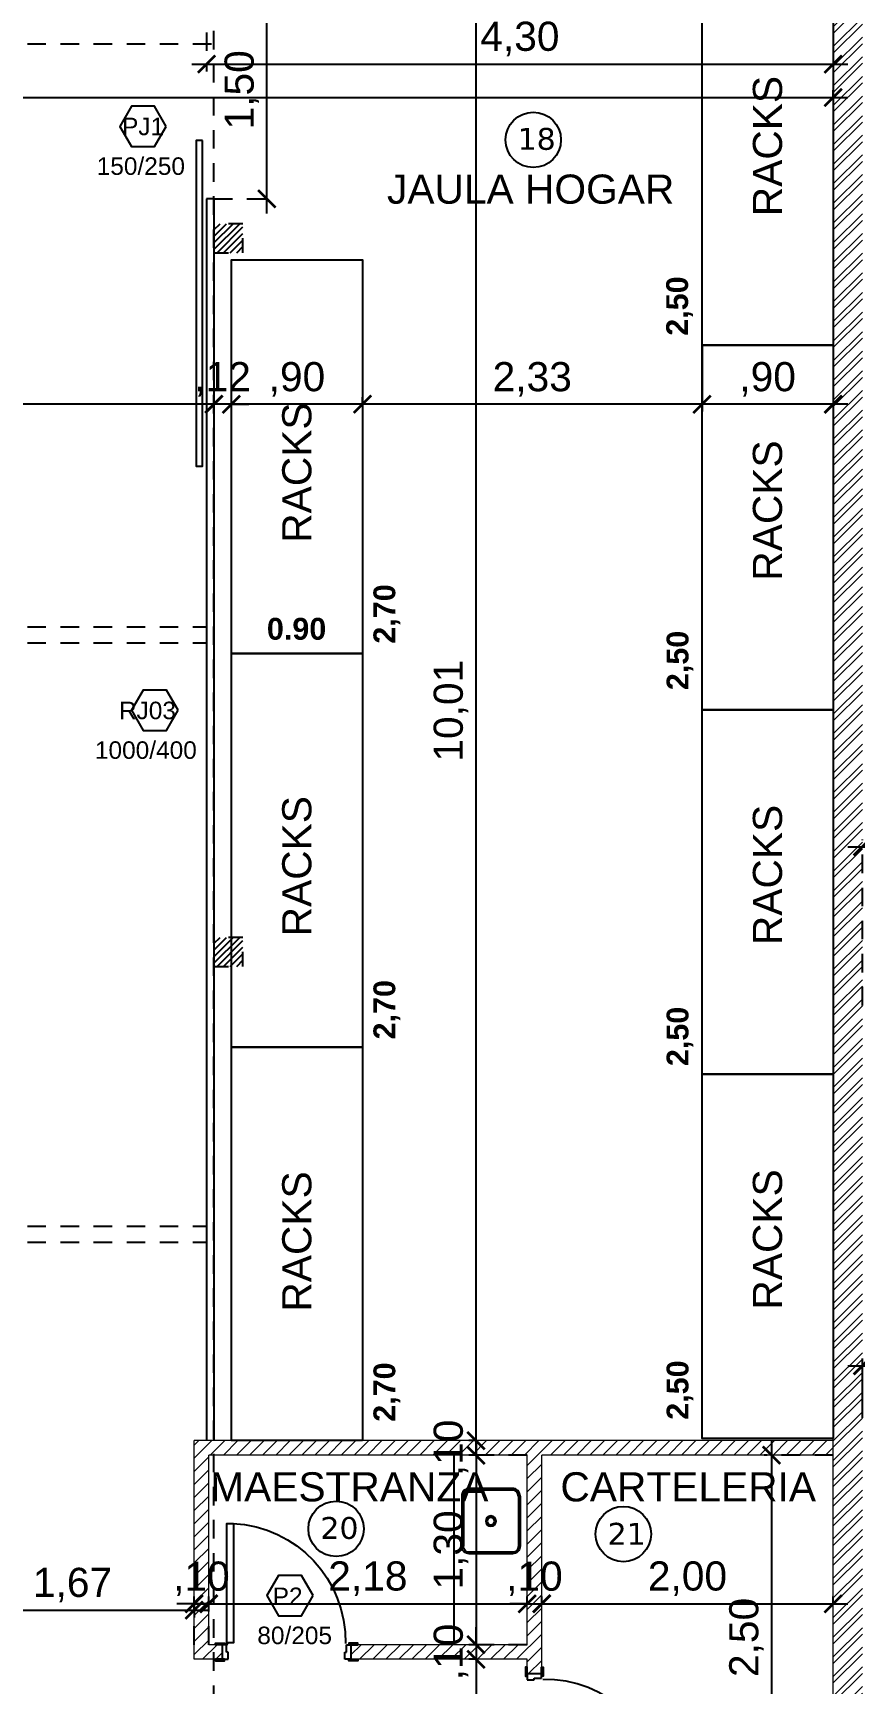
# Model space of a CAD drawing. Header units: metres. Extents: x 1093 to 1459, y -137 to 62.
# Drawn here: x 1274.66 to 1280.3, y -32.59 to -21.26 of the extents above; entities that cross this region are included whole.
import ezdxf

# ---------------------------------------------------------------- set-up
doc = ezdxf.new("R2010")
doc.units = ezdxf.units.M
doc.header["$LTSCALE"] = 0.508
doc.header["$PDMODE"] = 1
doc.header["$PDSIZE"] = -2
doc.linetypes.add('HIDDEN', pattern=[0.375, 0.25, -0.125])
doc.linetypes.add('HIDDEN2', pattern=[0.1875, 0.125, -0.0625])
doc.layers.get('0').update_dxf_attribs({"color": 9})
doc.layers.get('Defpoints').update_dxf_attribs({"color": 9})
for name, color, linetype in [('1-PROY', 9, 'HIDDEN'), ('2-Desig-Carp', 9, 'Continuous'), ('2-texto', 9, 'Continuous'), ('3-tabiques', 9, 'Continuous'), ('4-carpinterias', 9, 'Continuous'), ('7-artef', 9, 'Continuous'), ('7-equipamiento', 9, 'Continuous'), ('8-cota equipam.', 9, 'Continuous'), ('8-cotas-100', 9, 'Continuous'), ('9-Hatch', 9, 'Continuous'), ('arq carpinterias', 9, 'Continuous'), ('Estructura', 9, 'HIDDEN2')]:
    doc.layers.add(name, color=color, linetype=linetype)
doc.styles.add('Helvetica (bold)', font='')
doc.styles.add('swiss', font='swissel.ttf')
doc.styles.get('Helvetica (bold)').set_extended_font_data('Helvetica', bold=True)
doc.dimstyles.new('dim-100', dxfattribs={"dimtxt": 0.2, "dimasz": 0.12, "dimexe": 0.05, "dimexo": 0, "dimgap": 0.05, "dimtad": 1, "dimzin": 4, "dimtxsty": 'swiss', "dimblk": 'ARCHTICK', "dimcen": 0.5, "dimdle": 0.1, "dimclrd": 256, "dimclre": 252, "dimclrt": 256, "dimadec": 0, "dimazin": 0, "dimtfac": 1, "dimtix": 1, "dimtmove": 2, "dimatfit": 3, "dimldrblk": 'OPEN30', "dimfxl": 0.05, "dimtolj": 1, "dimtzin": 0, "dimarcsym": 0})

# ---------------------------------------------------------------- blocks, each defined once
blk = doc.blocks.new('_ARCHTICK')
at = {"color": 0, "linetype": 'ByBlock', "const_width": 0.15}
blk.add_lwpolyline([(-0.5, -0.5), (0.5, 0.5)], dxfattribs=at)
blk = doc.blocks.new('*D140')
at = {"layer": '8-cotas-100', "color": 252, "linetype": 'HIDDEN', "lineweight": -2, "transparency": 16777216}
for p, q in [((1280.354, -27.932), (1280.354, -26.793)), ((1301.974, -27.932), (1301.974, -26.793))]:
    blk.add_line(p, q, dxfattribs=at)
at = {"layer": '8-cotas-100', "linetype": 'Continuous', "lineweight": -2, "transparency": 16777216}
blk.add_line((1280.254, -26.843), (1302.074, -26.843), dxfattribs=at)
at = {"layer": 'Defpoints', "color": 0, "linetype": 'Continuous', "transparency": 16777216}
for p in [(1301.974, -26.843), (1280.354, -27.932), (1301.974, -27.932)]:
    blk.add_point(p, dxfattribs=at)
at = {"layer": '8-cotas-100', "linetype": 'Continuous', "lineweight": -2, "transparency": 16777216, "xscale": 0.12, "yscale": 0.12, "zscale": 0.12, "rotation": 180}
blk.add_blockref('_ARCHTICK', (1280.354, -26.843), dxfattribs=at)
at = {"layer": '8-cotas-100', "linetype": 'Continuous', "lineweight": -2, "transparency": 16777216, "xscale": 0.12, "yscale": 0.12, "zscale": 0.12}
blk.add_blockref('_ARCHTICK', (1301.974, -26.843), dxfattribs=at)
at = {"layer": '8-cotas-100', "linetype": 'Continuous', "lineweight": 0, "transparency": 16777216, "insert": (1291.164, -26.671), "char_height": 0.2, "attachment_point": 5, "style": 'swiss'}
blk.add_mtext('\\A1;21,62', dxfattribs=at)
blk = doc.blocks.new('_Open30')
at = {"color": 0, "linetype": 'ByBlock', "lineweight": -2}
for p, q in [((-1, 0.268), (0, 0)), ((0, 0), (-1, -0.268)), ((0, 0), (-1, 0))]:
    blk.add_line(p, q, dxfattribs=at)
blk = doc.blocks.new('P70 10CM')
at = {"color": 252}
blk.add_arc((374.863, -245.448), 0.81, 2.6514, 91.0609, dxfattribs=at)
at = {"layer": '4-carpinterias'}
for p, q in [((374.84, -244.6), (374.74, -244.6)), ((374.74, -244.6), (374.74, -244.642)), ((374.84, -244.63), (374.84, -244.6)), ((374.74, -244.642), (374.79, -244.642)), ((374.79, -244.642), (374.79, -244.63)), ((374.79, -244.63), (374.84, -244.63)), ((374.74, -245.484), (374.74, -245.442)), ((374.74, -245.442), (374.79, -245.442)), ((374.84, -245.484), (374.74, -245.484)), ((374.79, -245.442), (374.79, -245.454)), ((374.79, -245.454), (374.84, -245.454)), ((374.84, -245.454), (374.84, -245.484))]:
    blk.add_line(p, q, dxfattribs=at)
for points in [[(374.74, -244.615), (374.74, -244.554), (374.73, -244.554), (374.73, -244.615)], [(374.84, -244.615), (374.84, -244.554), (374.85, -244.554), (374.85, -244.615)], [(375.672, -245.406), (374.853, -245.406), (374.853, -245.451), (375.672, -245.451)], [(374.74, -245.469), (374.74, -245.53), (374.73, -245.53), (374.73, -245.469)], [(374.84, -245.469), (374.84, -245.53), (374.85, -245.53), (374.85, -245.469)]]:
    blk.add_lwpolyline(points, close=True, dxfattribs=at)
blk.add_circle((374.847, -245.452), 0.006, dxfattribs=at)
blk.add_arc((374.764, -245.447), 0.908, 359.7162, 0.2838, dxfattribs=at)
blk = doc.blocks.new('A$C13492753')
for p, q in [((0, 0.348), (0, 0.052)), ((0.011, 0.348), (0.011, 0.052)), ((0.396, 0.4), (0.052, 0.4)), ((0.396, 0.389), (0.052, 0.389)), ((0.437, 0.348), (0.437, 0.052)), ((0.448, 0.348), (0.448, 0.052)), ((0.396, 0.011), (0.052, 0.011)), ((0.396, 0), (0.052, 0))]:
    blk.add_line(p, q)
for centre, major_axis, start_param, end_param in [((0.052, 0.348), (0.037, -0.037), 2.356194, 3.926991), ((0.052, 0.348), (0.029, 0.029), 0.785398, 2.356194), ((0.224, 0.2), (-0.0249, -0.0249), 5.497787, 11.780972), ((0.224, 0.2), (-0.0178, -0.0178), 5.497787, 11.780972), ((0.052, 0.052), (0.037, 0.037), 2.356194, 3.926991), ((0.052, 0.052), (0.029, -0.029), 3.926991, 5.497787)]:
    blk.add_ellipse(centre, major_axis=major_axis, ratio=1, start_param=start_param, end_param=end_param)
at = {"extrusion": (0, 0, -1)}
for centre, major_axis, start_param, end_param in [((0.396, 0.348), (-0.037, -0.037), 2.356194, 3.926991), ((0.396, 0.348), (-0.029, 0.029), 0.785398, 2.356194), ((0.396, 0.052), (-0.029, -0.029), 3.926991, 5.497787), ((0.396, 0.052), (-0.037, 0.037), 2.356194, 3.926991)]:
    blk.add_ellipse(centre, major_axis=major_axis, ratio=1, start_param=start_param, end_param=end_param, dxfattribs=at)
blk = doc.blocks.new('*D334')
at = {"layer": '8-cotas-100', "linetype": 'Continuous', "lineweight": -2, "transparency": 16777216}
for p, q in [((1275.769, -32.036), (1275.649, -32.036)), ((1275.869, -32.036), (1275.769, -32.036)), ((1275.869, -32.036), (1275.989, -32.036))]:
    blk.add_line(p, q, dxfattribs=at)
at = {"layer": '8-cotas-100', "color": 252, "linetype": 'HIDDEN', "lineweight": -2, "transparency": 16777216}
for p, q in [((1275.769, -32.317), (1275.769, -31.986)), ((1275.869, -32.317), (1275.869, -31.986))]:
    blk.add_line(p, q, dxfattribs=at)
at = {"layer": 'Defpoints', "color": 0, "linetype": 'Continuous', "transparency": 16777216}
for p in [(1275.769, -32.036), (1275.769, -32.317), (1275.869, -32.317)]:
    blk.add_point(p, dxfattribs=at)
at = {"layer": '8-cotas-100', "linetype": 'Continuous', "lineweight": -2, "transparency": 16777216, "xscale": 0.12, "yscale": 0.12, "zscale": 0.12}
blk.add_blockref('_ARCHTICK', (1275.769, -32.036), dxfattribs=at)
at = {"layer": '8-cotas-100', "linetype": 'Continuous', "lineweight": -2, "transparency": 16777216, "xscale": 0.12, "yscale": 0.12, "zscale": 0.12, "rotation": 180}
blk.add_blockref('_ARCHTICK', (1275.869, -32.036), dxfattribs=at)
at = {"layer": '8-cotas-100', "linetype": 'Continuous', "lineweight": 0, "transparency": 16777216, "insert": (1275.819, -31.865), "char_height": 0.2, "attachment_point": 5, "style": 'swiss'}
blk.add_mtext('\\A1;,10', dxfattribs=at)
blk = doc.blocks.new('*D335')
at = {"layer": '8-cotas-100', "linetype": 'Continuous', "lineweight": -2, "transparency": 16777216}
blk.add_line((1275.769, -32.036), (1278.154, -32.036), dxfattribs=at)
at = {"layer": '8-cotas-100', "color": 252, "linetype": 'HIDDEN', "lineweight": -2, "transparency": 16777216}
for p, q in [((1275.869, -32.036), (1275.869, -31.986)), ((1278.054, -32.036), (1278.054, -31.986))]:
    blk.add_line(p, q, dxfattribs=at)
at = {"layer": 'Defpoints', "color": 0, "linetype": 'Continuous', "transparency": 16777216}
for p in [(1275.869, -32.036), (1278.054, -32.036), (1278.054, -32.036)]:
    blk.add_point(p, dxfattribs=at)
at = {"layer": '8-cotas-100', "linetype": 'Continuous', "lineweight": -2, "transparency": 16777216, "xscale": 0.12, "yscale": 0.12, "zscale": 0.12, "rotation": 180}
blk.add_blockref('_ARCHTICK', (1275.869, -32.036), dxfattribs=at)
at = {"layer": '8-cotas-100', "linetype": 'Continuous', "lineweight": -2, "transparency": 16777216, "xscale": 0.12, "yscale": 0.12, "zscale": 0.12}
blk.add_blockref('_ARCHTICK', (1278.054, -32.036), dxfattribs=at)
at = {"layer": '8-cotas-100', "linetype": 'Continuous', "lineweight": 0, "transparency": 16777216, "insert": (1276.961, -31.864), "char_height": 0.2, "attachment_point": 5, "style": 'swiss'}
blk.add_mtext('\\A1;2,18', dxfattribs=at)
blk = doc.blocks.new('*D336')
at = {"layer": '8-cotas-100', "linetype": 'Continuous', "lineweight": -2, "transparency": 16777216}
for p, q in [((1278.054, -32.036), (1277.934, -32.036)), ((1278.054, -32.036), (1278.154, -32.036)), ((1278.154, -32.036), (1278.274, -32.036))]:
    blk.add_line(p, q, dxfattribs=at)
at = {"layer": '8-cotas-100', "color": 252, "linetype": 'HIDDEN', "lineweight": -2, "transparency": 16777216}
for p, q in [((1278.054, -32.036), (1278.054, -31.986)), ((1278.154, -32.036), (1278.154, -31.986))]:
    blk.add_line(p, q, dxfattribs=at)
at = {"layer": 'Defpoints', "color": 0, "linetype": 'Continuous', "transparency": 16777216}
for p in [(1278.054, -32.036), (1278.154, -32.036), (1278.154, -32.036)]:
    blk.add_point(p, dxfattribs=at)
at = {"layer": '8-cotas-100', "linetype": 'Continuous', "lineweight": -2, "transparency": 16777216, "xscale": 0.12, "yscale": 0.12, "zscale": 0.12}
blk.add_blockref('_ARCHTICK', (1278.054, -32.036), dxfattribs=at)
at = {"layer": '8-cotas-100', "linetype": 'Continuous', "lineweight": -2, "transparency": 16777216, "xscale": 0.12, "yscale": 0.12, "zscale": 0.12, "rotation": 180}
blk.add_blockref('_ARCHTICK', (1278.154, -32.036), dxfattribs=at)
at = {"layer": '8-cotas-100', "linetype": 'Continuous', "lineweight": 0, "transparency": 16777216, "insert": (1278.104, -31.865), "char_height": 0.2, "attachment_point": 5, "style": 'swiss'}
blk.add_mtext('\\A1;,10', dxfattribs=at)
blk = doc.blocks.new('*D337')
at = {"layer": '8-cotas-100', "linetype": 'Continuous', "lineweight": -2, "transparency": 16777216}
blk.add_line((1278.054, -32.036), (1280.254, -32.036), dxfattribs=at)
at = {"layer": '8-cotas-100', "color": 252, "linetype": 'HIDDEN', "lineweight": -2, "transparency": 16777216}
for p, q in [((1278.154, -32.036), (1278.154, -31.986)), ((1280.154, -32.036), (1280.154, -31.986))]:
    blk.add_line(p, q, dxfattribs=at)
at = {"layer": 'Defpoints', "color": 0, "linetype": 'Continuous', "transparency": 16777216}
for p in [(1278.154, -32.036), (1280.154, -32.036), (1280.154, -32.036)]:
    blk.add_point(p, dxfattribs=at)
at = {"layer": '8-cotas-100', "linetype": 'Continuous', "lineweight": -2, "transparency": 16777216, "xscale": 0.12, "yscale": 0.12, "zscale": 0.12, "rotation": 180}
blk.add_blockref('_ARCHTICK', (1278.154, -32.036), dxfattribs=at)
at = {"layer": '8-cotas-100', "linetype": 'Continuous', "lineweight": -2, "transparency": 16777216, "xscale": 0.12, "yscale": 0.12, "zscale": 0.12}
blk.add_blockref('_ARCHTICK', (1280.154, -32.036), dxfattribs=at)
at = {"layer": '8-cotas-100', "linetype": 'Continuous', "lineweight": 0, "transparency": 16777216, "insert": (1279.154, -31.864), "char_height": 0.2, "attachment_point": 5, "style": 'swiss'}
blk.add_mtext('\\A1;2,00', dxfattribs=at)
blk = doc.blocks.new('*D338')
at = {"layer": '8-cotas-100', "linetype": 'Continuous', "lineweight": -2, "transparency": 16777216}
blk.add_line((1277.703, -30.917), (1277.703, -32.417), dxfattribs=at)
at = {"layer": '8-cotas-100', "color": 252, "linetype": 'HIDDEN', "lineweight": -2, "transparency": 16777216}
for p, q in [((1278.054, -31.017), (1277.653, -31.017)), ((1278.054, -32.317), (1277.653, -32.317))]:
    blk.add_line(p, q, dxfattribs=at)
at = {"layer": 'Defpoints', "color": 0, "linetype": 'Continuous', "transparency": 16777216}
for p in [(1278.054, -31.017), (1277.703, -32.317), (1278.054, -32.317)]:
    blk.add_point(p, dxfattribs=at)
at = {"layer": '8-cotas-100', "linetype": 'Continuous', "lineweight": -2, "transparency": 16777216, "xscale": 0.12, "yscale": 0.12, "zscale": 0.12}
for p, rotation in [((1277.703, -31.017), 90), ((1277.703, -32.317), 270)]:
    blk.add_blockref('_ARCHTICK', p, dxfattribs=dict(at, rotation=rotation))
at = {"layer": '8-cotas-100', "linetype": 'Continuous', "lineweight": 0, "transparency": 16777216, "insert": (1277.531, -31.667), "char_height": 0.2, "attachment_point": 5, "rotation": 90, "style": 'swiss'}
blk.add_mtext('\\A1;1,30', dxfattribs=at)
blk = doc.blocks.new('*D339')
at = {"layer": '8-cotas-100', "linetype": 'Continuous', "lineweight": -2, "transparency": 16777216}
for p, q in [((1277.703, -32.317), (1277.703, -32.197)), ((1277.703, -32.317), (1277.703, -32.417)), ((1277.703, -32.417), (1277.703, -32.537))]:
    blk.add_line(p, q, dxfattribs=at)
at = {"layer": '8-cotas-100', "color": 252, "linetype": 'HIDDEN', "lineweight": -2, "transparency": 16777216}
for p, q in [((1277.703, -32.317), (1277.653, -32.317)), ((1277.703, -32.417), (1277.653, -32.417))]:
    blk.add_line(p, q, dxfattribs=at)
at = {"layer": 'Defpoints', "color": 0, "linetype": 'Continuous', "transparency": 16777216}
for p in [(1277.703, -32.317), (1277.703, -32.417), (1277.703, -32.417)]:
    blk.add_point(p, dxfattribs=at)
at = {"layer": '8-cotas-100', "linetype": 'Continuous', "lineweight": -2, "transparency": 16777216, "xscale": 0.12, "yscale": 0.12, "zscale": 0.12}
for p, rotation in [((1277.703, -32.317), 270), ((1277.703, -32.417), 90)]:
    blk.add_blockref('_ARCHTICK', p, dxfattribs=dict(at, rotation=rotation))
at = {"layer": '8-cotas-100', "linetype": 'Continuous', "lineweight": 0, "transparency": 16777216, "insert": (1277.531, -32.367), "char_height": 0.2, "attachment_point": 5, "rotation": 90, "style": 'swiss'}
blk.add_mtext('\\A1;,10', dxfattribs=at)
blk = doc.blocks.new('*D340')
at = {"layer": '8-cotas-100', "linetype": 'Continuous', "lineweight": -2, "transparency": 16777216}
blk.add_line((1279.731, -30.917), (1279.731, -33.617), dxfattribs=at)
at = {"layer": '8-cotas-100', "color": 252, "linetype": 'HIDDEN', "lineweight": -2, "transparency": 16777216}
for p, q in [((1280.154, -31.017), (1279.681, -31.017)), ((1280.154, -33.517), (1279.681, -33.517))]:
    blk.add_line(p, q, dxfattribs=at)
at = {"layer": 'Defpoints', "color": 0, "linetype": 'Continuous', "transparency": 16777216}
for p in [(1280.154, -31.017), (1279.731, -33.517), (1280.154, -33.517)]:
    blk.add_point(p, dxfattribs=at)
at = {"layer": '8-cotas-100', "linetype": 'Continuous', "lineweight": -2, "transparency": 16777216, "xscale": 0.12, "yscale": 0.12, "zscale": 0.12}
for p, rotation in [((1279.731, -31.017), 90), ((1279.731, -33.517), 270)]:
    blk.add_blockref('_ARCHTICK', p, dxfattribs=dict(at, rotation=rotation))
at = {"layer": '8-cotas-100', "linetype": 'Continuous', "lineweight": 0, "transparency": 16777216, "insert": (1279.559, -32.267), "char_height": 0.2, "attachment_point": 5, "rotation": 90, "style": 'swiss'}
blk.add_mtext('\\A1;2,50', dxfattribs=at)
blk = doc.blocks.new('*D359')
at = {"layer": '8-cotas-100', "lineweight": -2, "transparency": 16777216}
blk.add_line((1277.703, -32.317), (1277.703, -33.617), dxfattribs=at)
at = {"layer": '8-cotas-100', "color": 252, "lineweight": -2, "transparency": 16777216}
for p, q in [((1277.703, -32.417), (1277.653, -32.417)), ((1277.703, -33.517), (1277.653, -33.517))]:
    blk.add_line(p, q, dxfattribs=at)
at = {"layer": 'Defpoints', "color": 0, "transparency": 16777216}
for p in [(1277.703, -32.417), (1277.703, -33.517), (1277.703, -33.517)]:
    blk.add_point(p, dxfattribs=at)
at = {"layer": '8-cotas-100', "lineweight": -2, "transparency": 16777216, "xscale": 0.12, "yscale": 0.12, "zscale": 0.12}
for p, rotation in [((1277.703, -32.417), 90), ((1277.703, -33.517), 270)]:
    blk.add_blockref('_ARCHTICK', p, dxfattribs=dict(at, rotation=rotation))
at = {"layer": '8-cotas-100', "transparency": 16777216, "insert": (1277.531, -32.967), "char_height": 0.2, "attachment_point": 5, "rotation": 90, "style": 'swiss'}
blk.add_mtext('\\A1;1,10', dxfattribs=at)
blk = doc.blocks.new('*D362')
at = {"layer": '8-cotas-100', "lineweight": -2, "transparency": 16777216}
for p, q in [((1277.703, -30.917), (1277.703, -30.797)), ((1277.703, -31.017), (1277.703, -30.917)), ((1277.703, -31.017), (1277.703, -31.137))]:
    blk.add_line(p, q, dxfattribs=at)
at = {"layer": '8-cotas-100', "color": 252, "lineweight": -2, "transparency": 16777216}
for p, q in [((1277.703, -30.917), (1277.653, -30.917)), ((1277.703, -31.017), (1277.653, -31.017))]:
    blk.add_line(p, q, dxfattribs=at)
at = {"layer": 'Defpoints', "color": 0, "transparency": 16777216}
for p in [(1277.703, -30.917), (1277.703, -30.917), (1277.703, -31.017)]:
    blk.add_point(p, dxfattribs=at)
at = {"layer": '8-cotas-100', "lineweight": -2, "transparency": 16777216, "xscale": 0.12, "yscale": 0.12, "zscale": 0.12}
for p, rotation in [((1277.703, -30.917), 270), ((1277.703, -31.017), 90)]:
    blk.add_blockref('_ARCHTICK', p, dxfattribs=dict(at, rotation=rotation))
at = {"layer": '8-cotas-100', "transparency": 16777216, "insert": (1277.531, -30.967), "char_height": 0.2, "attachment_point": 5, "rotation": 90, "style": 'swiss'}
blk.add_mtext('\\A1;,10', dxfattribs=at)
blk = doc.blocks.new('*D363')
at = {"layer": '8-cotas-100', "lineweight": -2, "transparency": 16777216}
blk.add_line((1277.703, -31.017), (1277.703, -20.803), dxfattribs=at)
at = {"layer": '8-cotas-100', "color": 252, "lineweight": -2, "transparency": 16777216}
for p, q in [((1277.703, -20.903), (1277.653, -20.903)), ((1277.703, -30.917), (1277.653, -30.917))]:
    blk.add_line(p, q, dxfattribs=at)
at = {"layer": 'Defpoints', "color": 0, "transparency": 16777216}
for p in [(1277.703, -20.903), (1277.703, -20.903), (1277.703, -30.917)]:
    blk.add_point(p, dxfattribs=at)
at = {"layer": '8-cotas-100', "lineweight": -2, "transparency": 16777216, "xscale": 0.12, "yscale": 0.12, "zscale": 0.12}
for p, rotation in [((1277.703, -20.903), 90), ((1277.703, -30.917), 270)]:
    blk.add_blockref('_ARCHTICK', p, dxfattribs=dict(at, rotation=rotation))
at = {"layer": '8-cotas-100', "transparency": 16777216, "insert": (1277.531, -25.91), "char_height": 0.2, "attachment_point": 5, "rotation": 90, "style": 'swiss'}
blk.add_mtext('\\A1;10,01', dxfattribs=at)
blk = doc.blocks.new('*D375')
at = {"layer": '8-cotas-100', "color": 252, "lineweight": -2, "transparency": 16777216}
for p, q in [((1274.099, -31.607), (1274.099, -32.13)), ((1275.769, -32.036), (1275.769, -32.13))]:
    blk.add_line(p, q, dxfattribs=at)
at = {"layer": '8-cotas-100', "lineweight": -2, "transparency": 16777216}
blk.add_line((1273.999, -32.08), (1275.869, -32.08), dxfattribs=at)
at = {"layer": 'Defpoints', "color": 0, "transparency": 16777216}
for p in [(1274.099, -31.607), (1275.769, -32.036), (1275.769, -32.08)]:
    blk.add_point(p, dxfattribs=at)
at = {"layer": '8-cotas-100', "lineweight": -2, "transparency": 16777216, "xscale": 0.12, "yscale": 0.12, "zscale": 0.12, "rotation": 180}
blk.add_blockref('_ARCHTICK', (1274.099, -32.08), dxfattribs=at)
at = {"layer": '8-cotas-100', "lineweight": -2, "transparency": 16777216, "xscale": 0.12, "yscale": 0.12, "zscale": 0.12}
blk.add_blockref('_ARCHTICK', (1275.769, -32.08), dxfattribs=at)
at = {"layer": '8-cotas-100', "transparency": 16777216, "insert": (1274.934, -31.908), "char_height": 0.2, "attachment_point": 5, "style": 'swiss'}
blk.add_mtext('\\A1;1,67', dxfattribs=at)
blk = doc.blocks.new('*D376')
at = {"layer": '8-cotas-100', "color": 252, "lineweight": -2, "transparency": 16777216}
for p, q in [((1279.254, -23.403), (1279.254, -23.858)), ((1280.154, -23.403), (1280.154, -23.858))]:
    blk.add_line(p, q, dxfattribs=at)
at = {"layer": '8-cotas-100', "lineweight": -2, "transparency": 16777216}
blk.add_line((1280.254, -23.808), (1279.154, -23.808), dxfattribs=at)
at = {"layer": 'Defpoints', "color": 0, "transparency": 16777216}
for p in [(1279.254, -23.403), (1280.154, -23.403), (1279.254, -23.808)]:
    blk.add_point(p, dxfattribs=at)
at = {"layer": '8-cotas-100', "lineweight": -2, "transparency": 16777216, "xscale": 0.12, "yscale": 0.12, "zscale": 0.12, "rotation": 180}
blk.add_blockref('_ARCHTICK', (1279.254, -23.808), dxfattribs=at)
at = {"layer": '8-cotas-100', "lineweight": -2, "transparency": 16777216, "xscale": 0.12, "yscale": 0.12, "zscale": 0.12}
blk.add_blockref('_ARCHTICK', (1280.154, -23.808), dxfattribs=at)
at = {"layer": '8-cotas-100', "transparency": 16777216, "insert": (1279.704, -23.637), "char_height": 0.2, "attachment_point": 5, "style": 'swiss'}
blk.add_mtext('\\A1;,90', dxfattribs=at)
blk = doc.blocks.new('*D377')
at = {"layer": '8-cotas-100', "color": 252, "lineweight": -2, "transparency": 16777216}
for p, q in [((1279.254, -23.403), (1279.254, -23.858)), ((1276.924, -23.808), (1276.924, -23.758))]:
    blk.add_line(p, q, dxfattribs=at)
at = {"layer": '8-cotas-100', "lineweight": -2, "transparency": 16777216}
blk.add_line((1279.354, -23.808), (1276.824, -23.808), dxfattribs=at)
at = {"layer": 'Defpoints', "color": 0, "transparency": 16777216}
for p in [(1279.254, -23.403), (1276.924, -23.808), (1276.924, -23.808)]:
    blk.add_point(p, dxfattribs=at)
at = {"layer": '8-cotas-100', "lineweight": -2, "transparency": 16777216, "xscale": 0.12, "yscale": 0.12, "zscale": 0.12, "rotation": 180}
blk.add_blockref('_ARCHTICK', (1276.924, -23.808), dxfattribs=at)
at = {"layer": '8-cotas-100', "lineweight": -2, "transparency": 16777216, "xscale": 0.12, "yscale": 0.12, "zscale": 0.12}
blk.add_blockref('_ARCHTICK', (1279.254, -23.808), dxfattribs=at)
at = {"layer": '8-cotas-100', "transparency": 16777216, "insert": (1278.089, -23.637), "char_height": 0.2, "attachment_point": 5, "style": 'swiss'}
blk.add_mtext('\\A1;2,33', dxfattribs=at)
blk = doc.blocks.new('*D378')
at = {"layer": '8-cotas-100', "color": 252, "lineweight": -2, "transparency": 16777216}
for p, q in [((1276.024, -23.808), (1276.024, -23.758)), ((1276.924, -23.808), (1276.924, -23.758))]:
    blk.add_line(p, q, dxfattribs=at)
at = {"layer": '8-cotas-100', "lineweight": -2, "transparency": 16777216}
blk.add_line((1277.024, -23.808), (1275.924, -23.808), dxfattribs=at)
at = {"layer": 'Defpoints', "color": 0, "transparency": 16777216}
for p in [(1276.024, -23.808), (1276.024, -23.808), (1276.924, -23.808)]:
    blk.add_point(p, dxfattribs=at)
at = {"layer": '8-cotas-100', "lineweight": -2, "transparency": 16777216, "xscale": 0.12, "yscale": 0.12, "zscale": 0.12, "rotation": 180}
blk.add_blockref('_ARCHTICK', (1276.024, -23.808), dxfattribs=at)
at = {"layer": '8-cotas-100', "lineweight": -2, "transparency": 16777216, "xscale": 0.12, "yscale": 0.12, "zscale": 0.12}
blk.add_blockref('_ARCHTICK', (1276.924, -23.808), dxfattribs=at)
at = {"layer": '8-cotas-100', "transparency": 16777216, "insert": (1276.474, -23.637), "char_height": 0.2, "attachment_point": 5, "style": 'swiss'}
blk.add_mtext('\\A1;,90', dxfattribs=at)
blk = doc.blocks.new('*D379')
at = {"layer": '8-cotas-100', "color": 252, "lineweight": -2, "transparency": 16777216}
for p, q in [((1275.904, -23.808), (1275.904, -23.758)), ((1276.024, -23.808), (1276.024, -23.758))]:
    blk.add_line(p, q, dxfattribs=at)
at = {"layer": '8-cotas-100', "lineweight": -2, "transparency": 16777216}
for p, q in [((1275.904, -23.808), (1275.784, -23.808)), ((1276.024, -23.808), (1275.904, -23.808)), ((1276.024, -23.808), (1276.144, -23.808))]:
    blk.add_line(p, q, dxfattribs=at)
at = {"layer": 'Defpoints', "color": 0, "transparency": 16777216}
for p in [(1275.904, -23.808), (1275.904, -23.808), (1276.024, -23.808)]:
    blk.add_point(p, dxfattribs=at)
at = {"layer": '8-cotas-100', "lineweight": -2, "transparency": 16777216, "xscale": 0.12, "yscale": 0.12, "zscale": 0.12}
blk.add_blockref('_ARCHTICK', (1275.904, -23.808), dxfattribs=at)
at = {"layer": '8-cotas-100', "lineweight": -2, "transparency": 16777216, "xscale": 0.12, "yscale": 0.12, "zscale": 0.12, "rotation": 180}
blk.add_blockref('_ARCHTICK', (1276.024, -23.808), dxfattribs=at)
at = {"layer": '8-cotas-100', "transparency": 16777216, "insert": (1275.964, -23.637), "char_height": 0.2, "attachment_point": 5, "style": 'swiss'}
blk.add_mtext('\\A1;,12', dxfattribs=at)
blk = doc.blocks.new('*D389')
at = {"layer": '8-cotas-100', "color": 252, "lineweight": -2, "transparency": 16777216}
for p, q in [((1265.999, -23.808), (1265.999, -23.758)), ((1275.904, -23.808), (1275.904, -23.758))]:
    blk.add_line(p, q, dxfattribs=at)
at = {"layer": '8-cotas-100', "lineweight": -2, "transparency": 16777216}
blk.add_line((1276.004, -23.808), (1265.899, -23.808), dxfattribs=at)
at = {"layer": 'Defpoints', "color": 0, "transparency": 16777216}
for p in [(1265.999, -23.808), (1265.999, -23.808), (1275.904, -23.808)]:
    blk.add_point(p, dxfattribs=at)
at = {"layer": '8-cotas-100', "lineweight": -2, "transparency": 16777216, "xscale": 0.12, "yscale": 0.12, "zscale": 0.12, "rotation": 180}
blk.add_blockref('_ARCHTICK', (1265.999, -23.808), dxfattribs=at)
at = {"layer": '8-cotas-100', "lineweight": -2, "transparency": 16777216, "xscale": 0.12, "yscale": 0.12, "zscale": 0.12}
blk.add_blockref('_ARCHTICK', (1275.904, -23.808), dxfattribs=at)
at = {"layer": '8-cotas-100', "transparency": 16777216, "insert": (1270.951, -23.637), "char_height": 0.2, "attachment_point": 5, "style": 'swiss'}
blk.add_mtext('\\A1;9,91', dxfattribs=at)
blk = doc.blocks.new('*D394')
at = {"layer": '8-cotas-100', "lineweight": -2, "transparency": 16777216}
blk.add_line((1265.899, -21.703), (1280.254, -21.703), dxfattribs=at)
at = {"layer": '8-cotas-100', "color": 252, "lineweight": -2, "transparency": 16777216}
for p, q in [((1265.999, -21.703), (1265.999, -21.653)), ((1280.154, -21.703), (1280.154, -21.653))]:
    blk.add_line(p, q, dxfattribs=at)
at = {"layer": 'Defpoints', "color": 0, "transparency": 16777216}
for p in [(1265.999, -21.703), (1280.154, -21.703), (1280.154, -21.703)]:
    blk.add_point(p, dxfattribs=at)
at = {"layer": '8-cotas-100', "lineweight": -2, "transparency": 16777216, "xscale": 0.12, "yscale": 0.12, "zscale": 0.12, "rotation": 180}
blk.add_blockref('_ARCHTICK', (1265.999, -21.703), dxfattribs=at)
at = {"layer": '8-cotas-100', "lineweight": -2, "transparency": 16777216, "xscale": 0.12, "yscale": 0.12, "zscale": 0.12}
blk.add_blockref('_ARCHTICK', (1280.154, -21.703), dxfattribs=at)
at = {"layer": '8-cotas-100', "transparency": 16777216, "insert": (1273.076, -21.531), "char_height": 0.2, "attachment_point": 5, "style": 'swiss'}
blk.add_mtext('\\A1;14,16', dxfattribs=at)
blk = doc.blocks.new('*D406')
at = {"layer": '8-cotas-100', "lineweight": -2, "transparency": 16777216}
blk.add_line((1280.254, -30.404), (1281.706, -30.404), dxfattribs=at)
at = {"layer": '8-cotas-100', "color": 252, "lineweight": -2, "transparency": 16777216}
for p, q in [((1280.354, -30.76), (1280.354, -30.354)), ((1281.606, -30.76), (1281.606, -30.354))]:
    blk.add_line(p, q, dxfattribs=at)
at = {"layer": 'Defpoints', "color": 0, "transparency": 16777216}
for p in [(1281.606, -30.404), (1280.354, -30.76), (1281.606, -30.76)]:
    blk.add_point(p, dxfattribs=at)
at = {"layer": '8-cotas-100', "lineweight": -2, "transparency": 16777216, "xscale": 0.12, "yscale": 0.12, "zscale": 0.12, "rotation": 180}
blk.add_blockref('_ARCHTICK', (1280.354, -30.404), dxfattribs=at)
at = {"layer": '8-cotas-100', "lineweight": -2, "transparency": 16777216, "xscale": 0.12, "yscale": 0.12, "zscale": 0.12}
blk.add_blockref('_ARCHTICK', (1281.606, -30.404), dxfattribs=at)
at = {"layer": '8-cotas-100', "transparency": 16777216, "insert": (1280.98, -30.232), "char_height": 0.2, "attachment_point": 5, "style": 'swiss'}
blk.add_mtext('\\A1;1,25', dxfattribs=at)
blk = doc.blocks.new('*D539')
at = {"layer": '8-cotas-100', "color": 252, "linetype": 'HIDDEN', "lineweight": -2, "transparency": 16777216}
for p, q in [((1275.854, -20.803), (1275.854, -21.524)), ((1280.154, -20.803), (1280.154, -21.524))]:
    blk.add_line(p, q, dxfattribs=at)
at = {"layer": '8-cotas-100', "lineweight": -2, "transparency": 16777216}
blk.add_line((1275.754, -21.474), (1280.254, -21.474), dxfattribs=at)
at = {"layer": 'Defpoints', "color": 0, "transparency": 16777216}
for p in [(1275.854, -20.803), (1280.154, -20.803), (1280.154, -21.474)]:
    blk.add_point(p, dxfattribs=at)
at = {"layer": '8-cotas-100', "lineweight": -2, "transparency": 16777216, "xscale": 0.12, "yscale": 0.12, "zscale": 0.12, "rotation": 180}
blk.add_blockref('_ARCHTICK', (1275.854, -21.474), dxfattribs=at)
at = {"layer": '8-cotas-100', "lineweight": -2, "transparency": 16777216, "xscale": 0.12, "yscale": 0.12, "zscale": 0.12}
blk.add_blockref('_ARCHTICK', (1280.154, -21.474), dxfattribs=at)
at = {"layer": '8-cotas-100', "transparency": 16777216, "insert": (1278.004, -21.302), "char_height": 0.2, "attachment_point": 5, "style": 'swiss'}
blk.add_mtext('\\A1;4,30', dxfattribs=at)
blk = doc.blocks.new('*D540')
at = {"layer": '8-cotas-100', "lineweight": -2, "transparency": 16777216}
blk.add_line((1276.268, -22.499), (1276.268, -20.803), dxfattribs=at)
at = {"layer": '8-cotas-100', "color": 252, "linetype": 'HIDDEN', "lineweight": -2, "transparency": 16777216}
for p, q in [((1275.904, -20.903), (1276.318, -20.903)), ((1275.904, -22.399), (1276.318, -22.399))]:
    blk.add_line(p, q, dxfattribs=at)
at = {"layer": 'Defpoints', "color": 0, "transparency": 16777216}
for p in [(1275.904, -20.903), (1276.268, -20.903), (1275.904, -22.399)]:
    blk.add_point(p, dxfattribs=at)
at = {"layer": '8-cotas-100', "lineweight": -2, "transparency": 16777216, "xscale": 0.12, "yscale": 0.12, "zscale": 0.12}
for p, rotation in [((1276.268, -20.903), 90), ((1276.268, -22.399), 270)]:
    blk.add_blockref('_ARCHTICK', p, dxfattribs=dict(at, rotation=rotation))
at = {"layer": '8-cotas-100', "transparency": 16777216, "insert": (1276.096, -21.651), "char_height": 0.2, "attachment_point": 5, "rotation": 90, "style": 'swiss'}
blk.add_mtext('\\A1;1,50', dxfattribs=at)

msp = doc.modelspace()

# ---------------------------------------------------------------- hatches: boundary and pattern name
at = {"layer": '3-tabiques', "linetype": 'Continuous', "lineweight": 0}
h = msp.add_hatch(dxfattribs=at)
h.set_pattern_fill('ANSI31', color=256, scale=0.02)
h.paths.add_polyline_path([(1278.154, -31.017), (1280.154, -31.017), (1280.154, -30.917), (1278.054, -30.917), (1275.769, -30.917), (1275.769, -32.417), (1275.961, -32.417), (1275.961, -32.317), (1275.915, -32.317), (1275.869, -32.317), (1275.869, -31.017), (1278.054, -31.017), (1278.054, -32.317), (1276.845, -32.317), (1276.845, -32.417), (1276.891, -32.417), (1278.054, -32.417), (1278.054, -32.517), (1278.154, -32.517), (1278.154, -32.471)])
h.paths.add_polyline_path([(1275.535, -32.058), (1276.083, -32.058), (1276.083, -31.63), (1275.535, -31.63)], flags=9)
h.paths.add_polyline_path([(1277.819, -32.058), (1278.368, -32.058), (1278.368, -31.63), (1277.819, -31.63)], flags=25)
h.paths.add_polyline_path([(1277.725, -32.651), (1277.725, -32.103), (1277.297, -32.103), (1277.297, -32.651)], flags=9)
at = {"layer": '9-Hatch', "lineweight": 0}
h = msp.add_hatch(dxfattribs=at)
h.set_pattern_fill('ANSI32', color=256, scale=0.01)
h.paths.add_polyline_path([(1280.354, -12.371), (1280.314, -12.371), (1280.314, -12.418), (1280.304, -12.418), (1280.304, -12.371), (1280.154, -12.371), (1280.154, -12.418), (1280.154, -20.903), (1280.157, -20.903), (1280.157, -23.403), (1280.154, -33.617), (1280.154, -33.791), (1280.354, -33.792)])
at = {"layer": 'Estructura'}
h = msp.add_hatch(dxfattribs=at)
h.set_pattern_fill('ANSI31', color=256, scale=0.01)
h.set_pattern_definition([(45, (0, -16.718833), (-0.0224506403, 0.0224506403), [])])
h.paths.add_polyline_path([(1275.904, -22.769), (1276.104, -22.769), (1276.104, -22.569), (1275.904, -22.569)])
h = msp.add_hatch(dxfattribs=at)
h.set_pattern_fill('ANSI31', color=256, scale=0.01)
h.set_pattern_definition([(45, (0, -21.614853), (-0.0224506403, 0.0224506403), [])])
h.paths.add_polyline_path([(1275.904, -27.665), (1276.104, -27.665), (1276.104, -27.465), (1275.904, -27.465)])

# ---------------------------------------------------------------- linework, layer by layer
at = {"layer": '1-PROY'}
for p, q in [((1275.904, -37.717), (1275.904, -0.667)), ((1265.999, -21.335), (1275.904, -21.335)), ((1265.999, -25.335), (1275.854, -25.335)), ((1265.999, -25.445), (1275.854, -25.445)), ((1265.999, -29.445), (1275.854, -29.445)), ((1265.999, -29.555), (1275.854, -29.555))]:
    msp.add_line(p, q, dxfattribs=at)
at = {"layer": '2-texto'}
for centre in [(1278.096, -21.994), (1276.743, -31.522), (1278.714, -31.558)]:
    msp.add_circle(centre, 0.19, dxfattribs=at)
at = {"layer": '3-tabiques', "linetype": 'Continuous', "lineweight": 0}
for p, q in [((1280.154, -33.791), (1280.154, -12.371)), ((1278.054, -30.917), (1275.769, -30.917)), ((1275.769, -32.417), (1275.769, -30.917)), ((1280.154, -30.917), (1278.054, -30.917)), ((1278.054, -31.017), (1275.869, -31.017)), ((1275.869, -32.317), (1275.869, -31.017)), ((1278.054, -32.317), (1278.054, -31.017)), ((1280.154, -31.017), (1278.154, -31.017)), ((1278.154, -32.547), (1278.154, -31.017)), ((1275.991, -32.317), (1275.869, -32.317)), ((1278.054, -32.317), (1276.815, -32.317)), ((1275.961, -32.417), (1275.769, -32.417)), ((1278.054, -32.417), (1276.845, -32.417)), ((1278.054, -32.559), (1278.054, -32.417))]:
    msp.add_line(p, q, dxfattribs=at)
at = {"layer": '4-carpinterias'}
for p, q in [((1275.904, -22.399), (1275.854, -22.399)), ((1275.854, -22.399), (1275.854, -30.917)), ((1275.904, -22.399), (1275.904, -30.917))]:
    msp.add_line(p, q, dxfattribs=at)
msp.add_lwpolyline([(1275.827, -21.999), (1275.783, -21.999), (1275.783, -24.233), (1275.827, -24.233)], close=True, dxfattribs=at)
at = {"layer": '7-artef'}
msp.add_line((1277.554, -32.317), (1277.554, -31.017), dxfattribs=at)
at = {"layer": '7-equipamiento'}
for points in [[(1280.154, -23.403), (1280.154, -23.403), (1279.254, -23.403), (1279.254, -23.403), (1279.254, -20.903), (1279.254, -20.903), (1280.154, -20.903), (1280.154, -20.903)], [(1276.924, -25.517), (1276.924, -25.517), (1276.024, -25.517), (1276.024, -25.517), (1276.024, -22.817), (1276.024, -22.817), (1276.924, -22.817), (1276.924, -22.817)], [(1280.154, -25.903), (1280.154, -25.903), (1279.254, -25.903), (1279.254, -25.903), (1279.254, -23.403), (1279.254, -23.403), (1280.154, -23.403), (1280.154, -23.403)], [(1276.924, -28.217), (1276.924, -28.217), (1276.024, -28.217), (1276.024, -28.217), (1276.024, -25.517), (1276.024, -25.517), (1276.924, -25.517), (1276.924, -25.517)], [(1280.154, -28.403), (1280.154, -28.403), (1279.254, -28.403), (1279.254, -28.403), (1279.254, -25.903), (1279.254, -25.903), (1280.154, -25.903), (1280.154, -25.903)], [(1276.924, -30.917), (1276.924, -30.917), (1276.024, -30.917), (1276.024, -30.917), (1276.024, -28.217), (1276.024, -28.217), (1276.924, -28.217), (1276.924, -28.217)], [(1280.154, -30.903), (1280.154, -30.903), (1279.254, -30.903), (1279.254, -30.903), (1279.254, -28.403), (1279.254, -28.403), (1280.154, -28.403), (1280.154, -28.403)]]:
    msp.add_lwpolyline(points, close=True, dxfattribs=at)
at = {"layer": '8-cotas-100'}
for p in [(1275.154, -23.212), (1275.147, -28.364)]:
    msp.add_point(p, dxfattribs=at)
at = {"layer": 'arq carpinterias'}
for points in [[(1275.577, -21.902), (1275.497, -21.763), (1275.338, -21.763), (1275.258, -21.902), (1275.338, -22.04), (1275.497, -22.04)], [(1275.658, -25.907), (1275.578, -25.769), (1275.419, -25.769), (1275.339, -25.907), (1275.419, -26.045), (1275.578, -26.045)], [(1276.586, -31.98), (1276.506, -31.842), (1276.347, -31.842), (1276.267, -31.98), (1276.347, -32.118), (1276.506, -32.118)]]:
    msp.add_lwpolyline(points, close=True, dxfattribs=at)
at = {"layer": 'Estructura'}
for points in [[(1275.904, -22.769), (1276.104, -22.769), (1276.104, -22.569), (1275.904, -22.569)], [(1275.904, -27.665), (1276.104, -27.665), (1276.104, -27.465), (1275.904, -27.465)]]:
    msp.add_lwpolyline(points, close=True, dxfattribs=at)

# ---------------------------------------------------------------- block references
at = {"layer": '4-carpinterias', "xscale": -1, "rotation": 270}
msp.add_blockref('P70 10CM', (1521.445, -407.157), dxfattribs=at)
at = {"layer": '4-carpinterias'}
msp.add_blockref('P70 10CM', (903.313, 212.083), dxfattribs=at)
at = {"layer": '7-artef', "xscale": -1, "rotation": 269.999996264268}
msp.add_blockref('A$C13492753', (1277.605, -31.693), dxfattribs=at)

# ---------------------------------------------------------------- texts
at = {"layer": '2-Desig-Carp', "char_height": 0.12, "width": 5.11385, "attachment_point": 3, "style": 'swiss'}
for s, insert in [('PJ1', (1275.563, -21.842)), ('\\pi-0.36,l0.48,t0.48;{\\fArial|b0|i0|c0|p34;150/250}', (1275.706, -22.114)), ('RJ03', (1275.644, -25.848)), ('\\pi-0.36,l0.48,t0.48;{\\fArial|b0|i0|c0|p34;1000/400}', (1275.787, -26.12)), ('P2', (1276.513, -31.925)), ('\\pi-0.36,l0.48,t0.48;{\\fArial|b0|i0|c0|p34;80/205}', (1276.715, -32.193))]:
    msp.add_mtext(s, dxfattribs=dict(at, insert=insert))
at = {"layer": '2-texto', "style": 'swiss'}
for p in [(1279.803, -22.518), (1276.573, -24.758), (1279.803, -25.018), (1276.573, -27.458), (1279.803, -27.518), (1276.573, -30.032), (1279.803, -30.018)]:
    msp.add_text('RACKS', height=0.2, rotation=90, dxfattribs=at).set_placement(p)
for s, insert, char_height, width, attachment_point in [('{\\fVerdana|b0|i0|c0|p34;18}', (1277.988, -22.065), 0.15, 0.29475, 7), ('\\pi0.20425;{\\fArial|b0|i0|c0|p34;JAULA HOGAR}', (1276.888, -22.232), 0.2, 2.36921, 1), ('{\\fArial|b0|i0|c0|p34;MAESTRANZA}', (1275.879, -31.134), 0.2, 2.36921, 1), ('\\pi0.31414;{\\fArial|b0|i0|c0|p34;CARTELERIA}', (1277.968, -31.134), 0.2, 2.36921, 1), ('{\\fVerdana|b0|i0|c0|p34;20}', (1276.635, -31.594), 0.15, 0.29475, 7), ('{\\fVerdana|b0|i0|c0|p34;21}', (1278.606, -31.631), 0.15, 0.29475, 7)]:
    msp.add_mtext(s, dxfattribs=dict(at, insert=insert, char_height=char_height, width=width, attachment_point=attachment_point))
at = {"layer": '8-cota equipam.', "lineweight": 0, "style": 'Helvetica (bold)'}
for s, p in [('2,50', (1279.158, -23.338)), ('2,70', (1277.149, -25.45)), ('2,50', (1279.161, -25.769)), ('2,70', (1277.149, -28.165)), ('2,50', (1279.161, -28.348)), ('2,70', (1277.149, -30.788)), ('2,50', (1279.161, -30.774))]:
    msp.add_text(s, height=0.1499, rotation=90, dxfattribs=at).set_placement(p)
msp.add_text('0.90', height=0.1499, dxfattribs=at).set_placement((1276.268, -25.423))

# ---------------------------------------------------------------- dimensions: what is measured, and where the dimension line sits
at = {"layer": '8-cotas-100'}
for base, p1, p2, picture, middle in [((1280.154, -21.474), (1275.854, -20.803), (1280.154, -20.803), '*D539', (1278.004, -21.302)), ((1280.153612736, -21.70304768), (1265.998612736, -21.70304768), (1280.153612736, -21.70304768), '*D394', (1273.076112736, -21.531479052)), ((1276.924, -23.808), (1279.254, -23.403), (1276.924, -23.808), '*D377', (1278.089, -23.637)), ((1279.254, -23.808), (1280.154, -23.403), (1279.254, -23.403), '*D376', (1279.704, -23.637)), ((1265.998612736, -23.808349269), (1275.903612736, -23.808349269), (1265.998612736, -23.808349269), '*D389', (1270.951112736, -23.636780642)), ((1275.904, -23.808), (1276.024, -23.808), (1275.904, -23.808), '*D379', (1275.964, -23.637)), ((1276.024, -23.808), (1276.924, -23.808), (1276.024, -23.808), '*D378', (1276.474, -23.637)), ((1281.606, -30.404), (1280.354, -30.76), (1281.606, -30.76), '*D406', (1280.98, -30.232)), ((1275.769, -32.08), (1274.099, -31.607), (1275.769, -32.036), '*D375', (1274.934, -31.908))]:
    dim = msp.add_linear_dim(base=base, p1=p1, p2=p2, dimstyle='dim-100', dxfattribs=at)
    dim.commit()
    dim.dimension.update_dxf_attribs({"geometry": picture, "text_midpoint": middle})
for base, p1, p2, picture, middle in [((1276.268, -20.903), (1275.904, -22.399), (1275.904, -20.903), '*D540', (1276.096, -21.651)), ((1277.703, -20.903), (1277.703, -30.917), (1277.703, -20.903), '*D363', (1277.531, -25.91)), ((1277.703, -30.917), (1277.703, -31.017), (1277.703, -30.917), '*D362', (1277.531, -30.967)), ((1277.703, -33.517), (1277.703, -32.417), (1277.703, -33.517), '*D359', (1277.531, -32.967))]:
    dim = msp.add_linear_dim(base=base, p1=p1, p2=p2, angle=90, dimstyle='dim-100', dxfattribs=at)
    dim.commit()
    dim.dimension.update_dxf_attribs({"geometry": picture, "text_midpoint": middle})
at = {"layer": '8-cotas-100', "linetype": 'Continuous', "lineweight": 0}
for base, p1, p2, picture, middle in [((1301.974, -26.843), (1280.354, -27.932), (1301.974, -27.932), '*D140', (1291.164, -26.671)), ((1275.769, -32.036), (1275.869, -32.317), (1275.769, -32.317), '*D334', (1275.819, -31.865)), ((1278.0536, -32.0362), (1275.8689, -32.0362), (1278.0536, -32.0362), '*D335', (1276.9613, -31.8645)), ((1278.154, -32.036), (1278.054, -32.036), (1278.154, -32.036), '*D336', (1278.104, -31.865)), ((1280.154, -32.036), (1278.154, -32.036), (1280.154, -32.036), '*D337', (1279.154, -31.864))]:
    dim = msp.add_linear_dim(base=base, p1=p1, p2=p2, dimstyle='dim-100', dxfattribs=at)
    dim.commit()
    dim.dimension.update_dxf_attribs({"geometry": picture, "text_midpoint": middle})
for base, p1, p2, picture, middle in [((1277.703, -32.317), (1278.054, -31.017), (1278.054, -32.317), '*D338', (1277.531, -31.667)), ((1279.731, -33.517), (1280.154, -31.017), (1280.154, -33.517), '*D340', (1279.559, -32.267)), ((1277.703, -32.417), (1277.703, -32.317), (1277.703, -32.417), '*D339', (1277.531, -32.367))]:
    dim = msp.add_linear_dim(base=base, p1=p1, p2=p2, angle=90, dimstyle='dim-100', dxfattribs=at)
    dim.commit()
    dim.dimension.update_dxf_attribs({"geometry": picture, "text_midpoint": middle})

doc.saveas('drawing.dxf')
